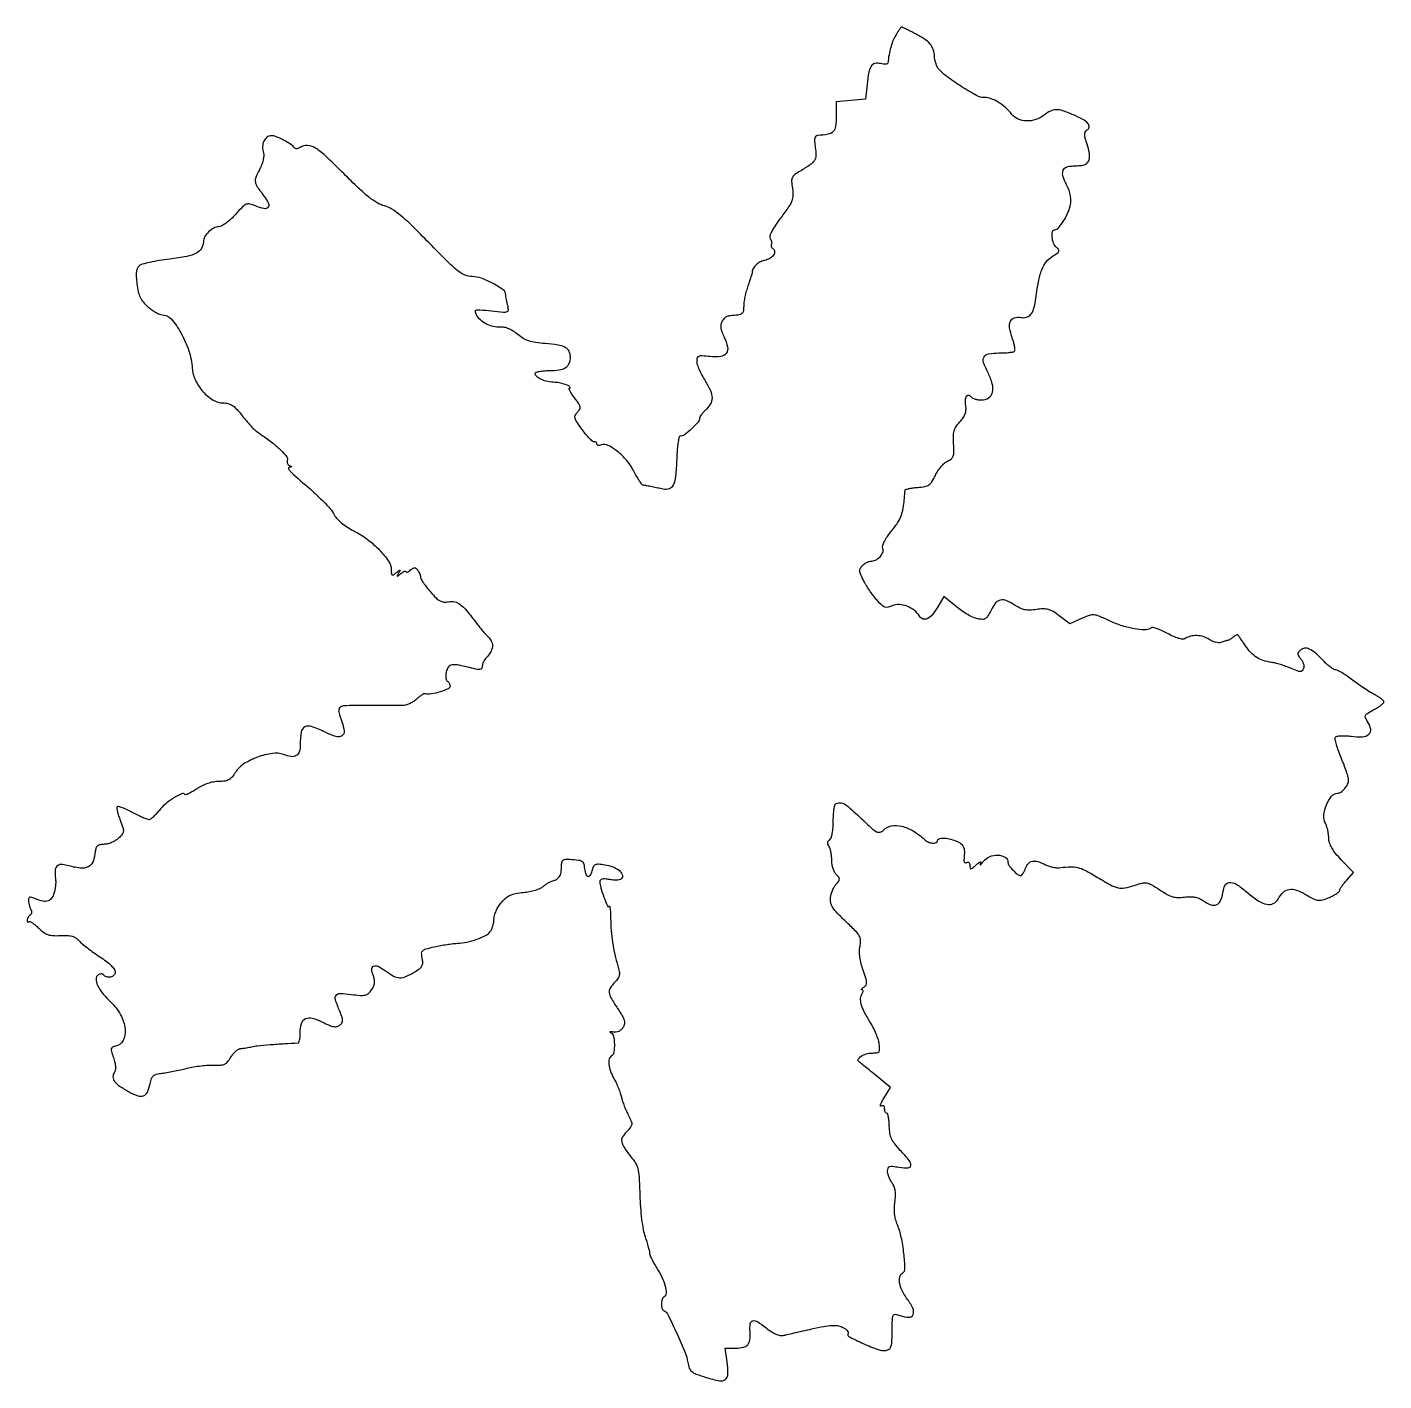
# Model space of a CAD drawing. Extents: x 0 to 462, y 1 to 462.
import ezdxf

# ---------------------------------------------------------------- set-up
doc = ezdxf.new("R2010")
doc.units = 0

msp = doc.modelspace()

# ---------------------------------------------------------------- linework, layer by layer
msp.add_lwpolyline([(295.776422, 459.198659, 0.036142), (294.829407, 457.29351, 0.027962), (294.071149, 455.102303, 0.025009), (293.491161, 452.593973, 0.017678), (293.082231, 449.730948, -0.290274), (292.88137, 449.478218, -0.066603), (292.321827, 449.364078, -0.049037), (291.531373, 449.387624, -0.029541), (290.609094, 449.561975, 0.113797), (288.708762, 449.59863, 0.199326), (287.431272, 448.7231, 0.10006), (286.60082, 446.625781, 0.018594), (286.017815, 442.5), (285.5, 437.5), (280.5, 437), (275.5, 436.5), (275.5, 431.834264, -0.029117), (275.286698, 428.174563, -0.161391), (274.464799, 426.412577, -0.161803), (272.754515, 425.492652, -0.029306), (269.122192, 425.076511, 0.187357), (268.515067, 424.801083, 0.149026), (268.18106, 424.157327, 0.069333), (268.129439, 422.992559, 0.016104), (268.376988, 421.043907, -0.039446), (268.597743, 418.280399, -0.142581), (268.110878, 416.602399, -0.102526), (266.697765, 415.145029, -0.015366), (263.237088, 412.947549, 0.025914), (261.35231, 411.694209, 0.128513), (260.562035, 410.709962, 0.122729), (260.335592, 409.441515, 0.02275), (260.605119, 407.06799, -0.043354), (260.779118, 404.65249, -0.090111), (260.415344, 402.805636, -0.058647), (259.310952, 400.741956, -0.010415), (256.727199, 397.193524, 0.012976), (254.79027, 394.504582, 0.032236), (253.55658, 392.41744, 0.043249), (252.924504, 390.848378, 0.215779), (253.043185, 389.930125, -0.045035), (253.325397, 389.365585, -0.048537), (253.493451, 388.7735, -0.054039), (253.531589, 388.241656, -0.130023), (253.417705, 387.866844, 0.132507), (253.320929, 387.542652, 0.100557), (253.385373, 387.175657, 0.087806), (253.602206, 386.821541, 0.073288), (253.940014, 386.537073, -0.234846), (254.539128, 385.572687, -0.183002), (254.208542, 384.366187, -0.110265), (252.897565, 383.212384, -0.071589), (251, 382.5, 0.076517), (249.417967, 381.888316, 0.070003), (248.03848, 380.814469, 0.076979), (247.122145, 379.519752, 0.143008), (246.896003, 378.263918, -0.105062), (246.87772, 378.087787, -0.00105), (246.484693, 376.881165, -0.003374), (246.018543, 375.49191, -0.002175), (245.460552, 373.888192, 0.01862), (244.901299, 372.09268, 0.014854), (244.429037, 370.12025, 0.015107), (244.100977, 368.265778, 0.036236), (244, 366.874273, -0.035629), (243.900045, 365.473338, -0.111878), (243.565171, 364.597732, -0.148934), (242.951988, 364.094748, -0.082405), (242, 363.875, 0.009723), (239.466392, 363.667121, 0.067082), (238.255541, 363.376863, 0.11167), (237.44656, 362.833262, 0.048532), (236.648084, 361.803873, 0.088598), (236.239277, 360.797952, 0.082968), (236.190742, 359.688556, 0.059008), (236.523922, 358.325388, 0.021847), (237.29712, 356.503123, -0.054853), (238.50368, 353.041387, -0.213288), (238.075365, 350.867068, -0.214756), (236.173612, 349.745286, -0.05558), (232.528818, 349.749641, 0.010739), (229.860478, 349.992494, 0.101829), (228.729443, 349.840399, 0.231097), (228.184869, 349.289853, 0.081612), (228, 348.164781, 0.082661), (228.183003, 347.065393, 0.020061), (228.85113, 345.342866, 0.020031), (229.788376, 343.40353, 0.018736), (230.897464, 341.500631, -0.035662), (232.682796, 338.184529, -0.10597), (233.22168, 335.673913, -0.134915), (232.632217, 333.526744, -0.074913), (230.900305, 331.409777, 0.023649), (230.172869, 330.686035, 0.027849), (229.558215, 329.933627, 0.028517), (229.119267, 329.252218, 0.12953), (229, 328.799558, -0.185436), (228.492538, 327.478312, -0.021066), (226.211356, 325.151694, -0.0197), (223.746407, 323.016924, -0.228106), (222.534697, 322.738564, 0.401432), (222.06714, 322.457821, 0.024687), (221.683787, 320.720714, 0.023205), (221.37551, 318.194653, 0.009739), (221.185279, 314.77426, -0.014665), (220.806014, 308.984203, -0.082555), (220.013441, 305.998517, -0.196744), (218.639556, 304.697766, -0.155086), (216.576761, 304.57009, 0.007052), (214.774073, 304.995602, 0.005378), (212.789466, 305.41226, 0.005228), (210.964201, 305.755212, 0.017824), (209.766846, 305.923489, -0.213124), (209.375865, 306.149403, -0.011087), (208.530378, 307.372837, -0.015957), (207.577772, 308.924392, -0.010773), (206.587131, 310.75, 0.055477), (204.20926, 314.328693, 0.049136), (201.012553, 317.461449, 0.052526), (197.798431, 319.531352, 0.21147), (195.5205, 319.64624, -0.055099), (194.938243, 319.493639, -0.0989), (194.446647, 319.518695, -0.146479), (194.124243, 319.711503, -0.187382), (194, 320.031385, 0.098236), (193.930516, 320.381631, 0.127565), (193.734423, 320.642032, 0.130677), (193.440563, 320.77035, 0.105794), (193.095907, 320.75, -0.25045), (192.585396, 320.864709, -0.019216), (191.520457, 321.85731, -0.022749), (190.289992, 323.214066, -0.015177), (189.002251, 324.87063, -0.009692), (187.168983, 327.487804, -0.081469), (186.571141, 328.79453, -0.177638), (186.654581, 329.772579, -0.087392), (187.380955, 330.809526, 0.063719), (188.152225, 331.807138, 0.183154), (188.296627, 332.655621, 0.101771), (187.858032, 333.703013, 0.013049), (186.423719, 335.688896, -0.014624), (185.511042, 336.960966, -0.02871), (184.875345, 338.031861, -0.038072), (184.548263, 338.800765, -0.507265), (184.699109, 339.015313, 0.651737), (184.857035, 339.392532, 0.109912), (183.939162, 340.011295, 0.033111), (181.645461, 340.740993, 0.059162), (179.684259, 340.984687, -0.052236), (177.352199, 341.241815, -0.053538), (175.144345, 341.97633, -0.061071), (173.509293, 342.979081, -0.228527), (173, 344.035184, -0.321897), (173.270078, 344.411225, -0.031697), (174.41, 344.716585, -0.030676), (175.960114, 344.930332, -0.018926), (177.8, 345, 0.035039), (181.206989, 345.239048, 0.106957), (183.369839, 346.03641, 0.152581), (184.571744, 347.45856, 0.10004), (185, 349.577555, 0.114945), (184.534031, 351.577694, 0.15682), (183.255497, 352.899188, 0.086455), (180.796004, 353.709691, 0.01922), (176.376505, 354.18625, -0.018473), (173.162992, 354.527911, -0.045115), (170.849426, 355.077025, -0.054347), (168.939666, 355.957018, -0.039804), (167.038841, 357.313864, 0.033417), (165.527444, 358.422102, 0.040487), (163.972713, 359.241338, 0.044994), (162.481324, 359.725826, 0.074181), (161.162336, 359.826375, -0.071755), (158.744272, 359.998976, -0.064813), (156.382036, 360.845147, -0.066592), (154.374288, 362.237671, -0.085208), (152.994342, 364.010573, -0.083401), (152.627252, 365.100099, -0.38732), (152.960483, 365.608172, -0.084758), (154.172547, 365.707952, -0.004292), (158.129632, 365.328662, 0.00447), (162.260267, 364.934225, 0.098854), (163.455307, 365.067187, 0.333266), (163.877498, 365.65914, 0.05947), (163.671864, 367.091007, -0.010796), (163.424114, 368.104072, -0.009918), (163.212636, 369.155861, -0.009969), (163.061375, 370.101293, -0.03193), (163.013655, 370.737455, 0.235951), (162.13457, 372.449101, 0.03321), (158.684419, 374.643608, 0.037264), (154.729297, 376.436612, 0.088009), (151.553366, 377, -0.099896), (149.192632, 377.476412, -0.066664), (146.807384, 378.87844, -0.029631), (143.472966, 381.825261, -0.003948), (136.864519, 388.506956, 0.005661), (131.009049, 394.386906, 0.021168), (127.136687, 397.879175, 0.033934), (124.206503, 399.9873, 0.073328), (121.664868, 401.090242, -0.068596), (119.214183, 402.126406, -0.033536), (116.416707, 404.056885, -0.022377), (112.85545, 407.154168, -0.00708), (107.820074, 412.083285, 0.008089), (101.51315, 418.232246, 0.053113), (98.004497, 420.901827, 0.125674), (95.439735, 421.679069, 0.15321), (93.026393, 421.037474, -0.048832), (92.42365, 420.734092, -0.065926), (91.83103, 420.59091, -0.082885), (91.33812, 420.620515, -0.180504), (91.026393, 420.825884, 0.08778), (89.715537, 422.083303, 0.026166), (87.324177, 423.507546, 0.02583), (84.810255, 424.670211, 0.095676), (83.102571, 425, 0.170301), (81.665907, 424.496054, 0.120235), (80.612484, 423.129574, 0.098806), (80.175308, 421.178725, 0.082892), (80.475659, 419.076691, -0.101726), (80.581282, 418.07038, -0.035776), (80.334817, 416.631977, -0.033077), (79.821413, 415.014488, -0.02964), (79.083146, 413.416318, 0.027509), (77.872886, 410.825431, 0.14128), (77.714175, 409.263958, 0.104629), (78.383995, 407.624694, 0.01182), (80.729216, 404.339963, -0.046364), (82.217702, 401.917732, -0.308565), (82.029856, 400.586995, -0.27255), (80.656282, 400.162402, -0.040103), (77.772547, 401.094214, 0.038876), (75.808515, 401.734161, 0.16125), (74.582197, 401.63279, 0.100514), (73.346955, 400.783033, 0.010511), (70.947034, 398.190534, -0.024016), (69.37955, 396.586408, -0.028289), (67.745152, 395.230969, -0.029057), (66.261499, 394.263786, -0.130637), (65.269118, 394, 0.126393), (63.558011, 393.560435, 0.067567), (61.792714, 392.252029, 0.067886), (60.44999, 390.530741, 0.132493), (60, 388.862389, -0.138955), (59.362547, 386.612947, -0.137022), (57.637165, 385.017912, -0.071715), (54.347585, 383.88884, -0.016511), (48.536627, 382.984289, 0.010064), (45.001616, 382.480603, 0.013163), (41.794921, 381.870589, 0.010734), (39.165034, 381.238771, 0.109302), (38.173005, 380.728619, 0.119025), (37.553891, 379.899052, 0.068858), (37.224086, 378.691904, 0.045622), (37.158978, 376.980303, 0.016183), (37.368491, 374.536479, 0.025161), (37.819233, 371.881967, 0.05766), (38.482734, 369.968016, 0.063812), (39.517753, 368.375573, 0.03733), (41.117621, 366.753221, 0.024101), (42.448964, 365.699416, 0.026127), (43.841197, 364.808759, 0.026859), (45.104376, 364.177914, 0.102727), (45.961195, 364, -0.218015), (49.020646, 362.599416, -0.049956), (52.371984, 357.82822, -0.048386), (55.067433, 351.7239, -0.063645), (56.2282, 345.752793, 0.09655), (57.295792, 341.69699, 0.070005), (59.899366, 337.805726, 0.073371), (63.309277, 334.96342, 0.137961), (66.734458, 334, -0.06131), (68.350287, 333.801119, -0.076992), (69.739082, 333.216213, -0.062125), (71.095335, 332.127545, -0.026029), (72.639294, 330.361036, 0.006326), (74.959357, 327.485431, 0.022926), (76.539229, 325.74603, 0.03009), (78.038444, 324.411314, 0.017914), (79.968295, 323, -0.019068), (83.501152, 320.403869, -0.027931), (86.38103, 317.838441, -0.026294), (88.410229, 315.592116, -0.268296), (88.599977, 314.399941, 0.093157), (88.504643, 313.877899, 0.094566), (88.606279, 313.359828, 0.097047), (88.88789, 312.926017, 0.104165), (89.306177, 312.643555, -0.01448), (89.866788, 312.39634, -0.324716), (89.946839, 312.249308, -0.342089), (89.831328, 312.134535, -0.015191), (89.232716, 312.078947, 0.398829), (89.003944, 311.833175, 0.13402), (89.150586, 311.31514, 0.055105), (89.756719, 310.521784, 0.022932), (90.732716, 309.589615, -0.003191), (97.125803, 303.948899, -0.013251), (100.869512, 300.420206, -0.02169), (103.215135, 297.877389, -0.056174), (104.599772, 295.807063, 0.071934), (105.53053, 294.505712, 0.031109), (107.101411, 293.059482, 0.028652), (109.07595, 291.636023, 0.025647), (111.272994, 290.389583, -0.045475), (115.805885, 287.575071, -0.039504), (119.990892, 283.863574, -0.040433), (123.095614, 280.067158, -0.152332), (124, 277.16758, 0.015962), (124.044131, 275.785535, 0.243606), (124.283111, 275.38843, 0.294681), (124.70835, 275.397783, 0.021598), (125.691958, 276.127555, -0.003749), (126.700662, 276.93331, -0.208724), (126.929138, 276.992861, -0.519526), (126.99206, 276.864556, -0.007537), (126.5, 276, 0.007537), (126.00794, 275.135444, 0.519526), (126.070862, 275.007139, 0.208724), (126.299338, 275.06669, 0.003749), (127.308042, 275.872445, -0.025192), (127.958045, 276.347502, -0.056456), (128.502987, 276.622923, -0.12017), (128.855104, 276.663946, -0.378569), (129, 276.5, 0.359491), (129.137659, 276.333279, 0.134192), (129.463013, 276.358189, 0.060887), (129.970592, 276.612727, 0.026574), (130.576215, 277.063253, -0.03121), (131.448336, 277.699562, -0.156052), (132.026082, 277.852214, -0.190605), (132.518034, 277.627794, -0.050531), (133.060903, 276.935698, -0.02715), (133.409776, 276.311823, -0.023647), (133.707009, 275.624776, -0.024346), (133.916255, 274.976783, -0.062209), (133.984687, 274.489071, 0.134981), (134.156052, 273.90086, 0.012839), (134.981274, 272.634409, 0.015659), (136.069433, 271.155969, 0.011717), (137.355821, 269.594932, 0.017938), (139.249441, 267.55633, 0.072161), (140.607137, 266.540584, 0.106142), (141.91196, 266.155827, 0.066131), (143.510398, 266.246739, -0.103589), (145.613178, 266.209815, -0.108007), (147.489372, 265.328419, -0.057306), (149.648043, 263.240043, -0.011129), (153, 258.967191, 0.008767), (154.087367, 257.567525, 0.007358), (155.287483, 256.121489, 0.007437), (156.423095, 254.832748, 0.020224), (157.276539, 253.965951, -0.115573), (158.236324, 252.526119, -0.12562), (158.417304, 250.855275, -0.10233), (157.761363, 249.035673, -0.057456), (156.305954, 247.178571, 0.050049), (155.806062, 246.559758, 0.037747), (155.383624, 245.793825, 0.038637), (155.094415, 245.004781, 0.06863), (155, 244.320163, -0.10467), (154.860022, 243.658826, -0.186255), (154.471879, 243.270725, -0.125683), (153.79127, 243.155995, -0.038155), (152.75, 243.323317, 0.007177), (147.062368, 244.602627, 0.076382), (144.700408, 244.731302, 0.213372), (143.449921, 244.017837, 0.110468), (142.715425, 242.336325, 0.031492), (142.571565, 241.225764, 0.045307), (142.596031, 240.235254, 0.054447), (142.766392, 239.48759, 0.226128), (143.082346, 239.166667, -0.1108), (143.433302, 238.942148, -0.067727), (143.730439, 238.547796, -0.06271), (143.931508, 238.051918, -0.065083), (144, 237.527958, -0.299181), (143.393685, 236.605364, -0.025473), (140.604953, 235.565085, -0.03119), (137.616584, 234.821897, -0.104909), (135.613045, 234.877335, 0.167963), (135.130946, 234.830861, 0.029584), (134.315437, 234.397894, 0.029172), (133.381007, 233.750971, 0.022581), (132.441166, 232.944729, -0.046115), (131.395148, 232.129512, -0.037438), (130.143553, 231.453839, -0.038795), (128.884866, 231.004876, -0.075593), (127.828121, 230.883698, 0.005239), (126.661085, 230.914338, 0.001914), (125.008886, 230.93407, 0.001897), (123.202083, 230.941877, 0.002269), (121.5, 230.935052, -0.000927), (119.563548, 230.922091, -0.000401), (116.985937, 230.911689, -0.000397), (114.244103, 230.905003, -0.000527), (111.75, 230.903531, 0.016177), (107.724393, 230.775124, 0.208632), (106.417589, 230.102079, 0.240649), (106.126552, 228.746703, 0.021547), (107.200652, 225.32165, -0.058041), (107.947307, 222.147401, -0.291511), (107.186487, 220.581318, -0.217318), (105.168535, 220.331272, -0.036906), (101.473743, 221.800494, 0.026868), (96.861743, 223.742434, 0.205855), (94.568552, 223.601845, 0.243363), (93.324333, 221.881249, 0.037176), (93, 217.525201, -0.068486), (92.672242, 215.143556, -0.19322), (91.66735, 213.836006, -0.171766), (89.939807, 213.497325, -0.052505), (87.322885, 214.169807, 0.125491), (83.500822, 214.579439, 0.052619), (78.447682, 213.299652, 0.052512), (73.730644, 210.97364, 0.115856), (70.93101, 208.126953, -0.035176), (69.769286, 206.488283, -0.095498), (68.679096, 205.582352, -0.093356), (67.315102, 205.135238, -0.032659), (65.246833, 205, 0.044648), (63.424411, 204.836941, 0.035511), (61.509658, 204.349117, 0.034358), (59.615214, 203.572289, 0.034767), (57.852834, 202.545967, -0.015752), (56.430569, 201.643651, -0.024575), (55.147226, 200.967838, -0.02153), (54.099733, 200.534185, -0.291579), (53.71363, 200.619703, 0.316068), (52.539267, 200.825081, 0.030914), (49.871792, 199.364578, 0.035465), (47.067133, 197.303951, 0.049446), (44.906581, 195.064365, -0.018733), (43.9113, 193.897226, -0.024334), (42.910846, 192.910309, -0.02326), (42.021874, 192.186393, -0.158278), (41.492043, 192.009074, -0.096377), (40.874109, 192.123537, -0.00882), (39.423823, 192.724707, -0.011144), (37.708688, 193.517302, -0.008503), (35.866723, 194.458013, 0.013834), (34.055849, 195.358633, 0.021274), (32.4379, 196.026174, 0.016923), (31.114661, 196.457238, 0.273122), (30.678092, 196.344758, 0.234617), (30.534907, 195.91911, 0.020974), (30.741005, 194.775727, 0.023846), (31.127708, 193.367301, 0.016243), (31.694468, 191.805579, -0.013153), (32.611048, 189.327778, -0.101831), (32.764252, 188.108934, -0.143226), (32.38821, 187.117233, -0.034624), (31.223953, 185.779509, -0.0562), (30.225209, 184.98317, -0.036835), (28.923295, 184.293423, -0.036873), (27.536714, 183.803176, -0.057005), (26.282104, 183.610675, 0.037634), (24.835746, 183.445667, 0.119689), (23.956378, 183.045482, 0.143249), (23.448497, 182.335451, 0.063337), (23.206021, 181.196991, -0.070397), (22.429616, 177.787619, -0.188169), (20.784383, 175.972927, -0.14859), (18.037276, 175.508925, -0.039566), (13.642666, 176.430845, 0.074602), (11.490833, 176.727391, 0.208414), (10.131483, 176.115567, 0.174262), (9.502654, 174.593856, 0.050824), (9.643512, 172.023912, -0.042767), (9.731345, 170.785992, -0.024807), (9.635546, 169.29707, -0.024659), (9.389562, 167.802882, -0.03773), (9.016949, 166.544579, -0.08918), (8.047524, 164.931761, -0.175278), (6.754478, 164.217512, -0.113094), (4.875046, 164.344744, -0.027081), (1.91387, 165.41551, 0.059039), (1.186827, 165.62708, 0.21058), (0.727967, 165.509984, 0.19623), (0.484287, 165.082714, 0.051123), (0.46121, 164.276525, 0.029411), (0.564889, 163.497696, 0.021981), (0.766671, 162.655295, 0.022385), (1.02818, 161.876148, 0.046281), (1.313652, 161.301517, -0.086078), (1.511149, 160.809682, -0.093922), (1.522884, 160.295413, -0.100297), (1.348791, 159.839004, -0.113709), (1.016312, 159.510081, 0.069426), (0.627514, 159.187749, 0.052614), (0.298542, 158.741103, 0.053397), (0.074993, 158.244529, 0.079243), (0, 157.774316, 0.050887), (0.039424, 157.387956, 0.15273), (0.166626, 157.158665, 0.259767), (0.352252, 157.110695, 0.133277), (0.567237, 157.233904, -0.318007), (0.947729, 157.299065, -0.031981), (1.79726, 156.823739, -0.030879), (2.834774, 156.058017, -0.019127), (3.958005, 155.041052, 0.034113), (5.634276, 153.61234, 0.077475), (7.104732, 152.841197, 0.070798), (8.822639, 152.516162, 0.024867), (11.338973, 152.526455, -0.022134), (13.679483, 152.548816, -0.059869), (15.318101, 152.293948, -0.0786), (16.579153, 151.71442, -0.064529), (17.698205, 150.739776, 0.037495), (18.731023, 149.737363, 0.010126), (20.51291, 148.31035, 0.010193), (22.607924, 146.767972, 0.010404), (24.75, 145.323074, -0.019289), (26.928662, 143.796489, -0.033746), (28.588296, 142.348978, -0.040477), (29.682935, 141.062965, -0.157348), (30, 140.080382, -0.197156), (29.56047, 139.009036, -0.145063), (28.424747, 138.382616, -0.13115), (27.038901, 138.444861, -0.155846), (25.973607, 139.197214, 0.158338), (25.677078, 139.404479, 0.085789), (25.231023, 139.460442, 0.070825), (24.706771, 139.360833, 0.056158), (24.184852, 139.114245, 0.270952), (23.473194, 137.773648, 0.098258), (23.998646, 135.598808, 0.062405), (25.706379, 132.860325, 0.033103), (28.431848, 129.925481, -0.078915), (31.806129, 125.551658, -0.097089), (33.356325, 120.645233, -0.140855), (32.69784, 116.748737, -0.244525), (30.137004, 114.826611, 0.0624), (29.075431, 114.511125, 0.247489), (28.665464, 113.995834, 0.119326), (28.711852, 113.081737, 0.011341), (29.401485, 110.935591, -0.024437), (29.898646, 109.23696, -0.048129), (30.094321, 107.845233, -0.061815), (30.002823, 106.703576, -0.090068), (29.626347, 105.769414, 0.154417), (29.236435, 104.28177, 0.155123), (29.774242, 102.843687, 0.079154), (31.469166, 101.273692, 0.019287), (34.727001, 99.27359, 0.043451), (37.690983, 97.931481, 0.177865), (39.63319, 97.958112, 0.198125), (40.967387, 99.218459, 0.055289), (41.867902, 102.008497, -0.035339), (42.363838, 103.78394, -0.124646), (43.018936, 104.760127, -0.122611), (44.066257, 105.315705, -0.033684), (45.918135, 105.645775, 0.014839), (47.569694, 105.876356, 0.00602), (49.804808, 106.28408, 0.005951), (52.199848, 106.7805, 0.007535), (54.400094, 107.2988, -0.01851), (56.652398, 107.777452, -0.013148), (59.207096, 108.15335, -0.013298), (61.667857, 108.383367, -0.027316), (63.602785, 108.406566, 0.024645), (65.905851, 108.421883, 0.095444), (67.284567, 108.768416, 0.111091), (68.323907, 109.571447, 0.039552), (69.409321, 111.115779, -0.038769), (70.186351, 112.225026, -0.041369), (71.11005, 113.175235, -0.045165), (72.037013, 113.846261, -0.123413), (72.806536, 114.076511, 0.018309), (73.5981, 114.141377, 0.009245), (74.590045, 114.277995, 0.009169), (75.610772, 114.457091, 0.013467), (76.5, 114.65497, -0.036986), (78.32011, 114.971072, -0.003672), (82.735327, 115.37252, -0.004964), (87.644643, 115.733533, -0.006036), (92.25, 115.970484, 0.301484), (92.541525, 116.180802, 0.035894), (92.779687, 116.983486, 0.033268), (92.945738, 118.080964, 0.020916), (93, 119.377555, -0.065771), (93.427473, 122.613192, -0.217106), (94.764253, 124.231935, -0.184249), (97.049069, 124.434724, -0.046859), (100.580567, 123.066865, 0.014464), (102.930518, 121.976984, 0.057284), (104.453504, 121.521024, 0.099714), (105.568536, 121.545917, 0.118458), (106.511313, 122.009389, 0.07804), (107.204053, 122.795557, 0.144721), (107.436375, 123.60623, 0.08268), (107.241314, 124.720287, 0.014366), (106.471977, 126.721311, -0.017922), (104.996982, 130.640688, -0.234193), (105.201693, 132.136693, -0.258853), (106.492056, 132.789108, -0.021461), (110.373648, 132.47252, 0.012044), (113.509714, 132.157196, 0.074162), (115.123691, 132.273488, 0.124666), (116.234458, 132.834976, 0.061), (117.302772, 134.021881, 0.044247), (117.991999, 135.218479, 0.077918), (118.305094, 136.312996, 0.0778), (118.268415, 137.451967, 0.043989), (117.891964, 138.784157, -0.064701), (117.346908, 141.06979, -0.331176), (117.971891, 142.12497, -0.222549), (119.496155, 142.061648, -0.039058), (121.996708, 140.502429, 0.033612), (124.775395, 138.727509, 0.113873), (126.833442, 138.14802, 0.114838), (128.927388, 138.53117, 0.034477), (131.822941, 140.033398, 0.02413), (133.599183, 141.237553, 0.103365), (134.438938, 142.193481, 0.132727), (134.716176, 143.275248, 0.050837), (134.537029, 144.831406, -0.047854), (134.336606, 146.485646, -0.215651), (134.706438, 147.36072, -0.119969), (135.773514, 147.953881, -0.011192), (138.714089, 148.692725, -0.009648), (140.766269, 149.118314, -0.007892), (142.975389, 149.496174, -0.007987), (145.018804, 149.779234, -0.02073), (146.5, 149.89831, 0.042176), (149.766032, 150.302295, 0.033979), (153.171199, 151.264169, 0.034449), (156.095758, 152.542603, 0.109642), (157.718197, 153.90747, 0.061474), (158.187925, 154.708795, 0.0306), (158.58789, 155.817469, 0.029825), (158.866626, 157.032988, 0.038491), (158.968197, 158.173275, -0.069615), (159.155969, 159.408149, -0.032606), (159.719228, 160.927132, -0.031518), (160.528559, 162.469265, -0.038316), (161.48024, 163.794147, -0.041716), (162.970481, 165.291884, -0.069109), (164.47224, 166.247117, -0.059582), (166.332573, 166.842009, -0.023675), (168.990371, 167.225053, 0.024733), (171.043595, 167.525399, 0.024851), (173.053818, 168.026715, 0.025614), (174.755827, 168.638961, 0.084366), (175.760131, 169.275426, -0.028007), (176.536289, 169.899477, -0.022944), (177.429538, 170.478737, -0.023534), (178.3023, 170.93574, -0.054944), (179, 171.171245, 0.087833), (180.345537, 171.725867, 0.115557), (181.271205, 172.671909, 0.09323), (181.805475, 174.097816, 0.041696), (181.984687, 176.100914, -0.039089), (182.101929, 177.492926, -0.174875), (182.494143, 178.196732, -0.1645), (183.261835, 178.512345, -0.033649), (184.75, 178.507438, -0.008703), (187.759978, 178.24195, -0.09633), (188.909842, 177.889468, -0.196437), (189.47448, 177.209982, -0.05762), (189.736277, 175.850919, 0.048065), (190.105672, 173.714889, 0.216396), (190.89586, 172.764306, 0.379395), (191.754627, 173.005842, 0.08155), (192.423077, 174.549535, -0.039608), (192.933699, 176.064571, -0.179817), (193.564739, 176.728393, -0.135557), (194.587032, 176.920135, -0.019205), (196.730607, 176.656291, -0.048866), (199.459348, 175.934682, -0.078302), (201.554472, 174.755957, -0.120183), (202.626109, 173.383189, -0.249273), (202.540344, 172.065278, -0.163341), (202.026067, 171.63788, -0.063191), (201.115003, 171.411678, -0.048433), (199.893615, 171.38681, -0.02726), (198.422019, 171.580607, 0.018893), (196.763919, 171.827243, 0.079657), (195.762705, 171.778047, 0.170358), (195.222201, 171.44996, 0.176506), (195.015056, 170.861291, 0.06937), (195.325137, 168.80374, 0.01844), (196.387129, 165.651655, 0.01157), (197.617042, 162.61639, 0.529563), (198.176292, 162.509626, -0.592213), (198.382074, 162.449571, -0.023486), (198.548763, 161.481609, -0.020547), (198.666114, 160.062118, -0.010408), (198.703026, 158.268744, 0.019911), (198.861894, 154.256979, 0.018103), (199.339927, 150.140097, 0.018084), (200.115265, 146.063835, 0.019747), (201.165174, 142.173778, -0.027322), (201.643639, 140.287939, -0.095919), (201.646864, 139.04091, -0.10521), (201.186232, 137.946278, -0.036572), (200.102707, 136.609327, 0.044752), (198.552829, 134.631773, 0.172092), (198.195398, 133.135295, 0.107543), (198.791202, 131.34132, 0.012528), (201.050094, 127.738088, -0.012733), (202.659071, 125.169209, -0.064896), (203.321256, 123.622364, -0.116896), (203.372004, 122.418693, -0.092171), (202.893575, 121.201194, -0.068148), (202.25268, 120.431487, -0.075115), (201.447676, 119.891992, -0.077149), (200.538483, 119.624152, -0.07777), (199.593481, 119.645638, 0.013147), (198.844685, 119.760085, 0.094823), (198.482148, 119.736957, 0.604567), (198.454851, 119.620623, 0.067561), (198.75, 119.427755, -0.235203), (199.64627, 118.284536, -0.042868), (199.970419, 115.53162, -0.043003), (199.819059, 112.753425, -0.222791), (199, 111.5, 0.194518), (198.206651, 110.418692, 0.089358), (198.081383, 108.644847, 0.064122), (198.630636, 106.358968, 0.036547), (199.834948, 103.780416, -0.018737), (200.588798, 102.305629, -0.012874), (201.336382, 100.582372, -0.012995), (201.971017, 98.883877, -0.025629), (202.369477, 97.5, 0.022301), (202.756775, 96.120435, 0.011628), (203.355155, 94.437114, 0.011541), (204.050585, 92.735047, 0.017276), (204.742588, 91.28592, -0.018117), (205.712211, 89.246624, -0.129931), (205.872888, 88.177619, -0.139955), (205.476787, 87.206628, -0.022193), (204.122382, 85.630269, 0.02522), (202.91462, 84.207257, 0.108111), (202.445673, 83.205816, 0.13107), (202.483839, 82.204434, 0.044514), (203.039285, 80.844349, 0.023097), (203.650781, 79.783431, 0.012169), (204.501418, 78.522264, 0.012082), (205.43697, 77.270679, 0.01821), (206.316709, 76.231445, -0.076208), (207.402877, 74.597826, -0.061325), (208.051419, 72.588076, -0.034137), (208.420277, 69.564765, -0.006939), (208.632376, 64.168053, 0.012261), (208.84054, 60.00206, 0.012733), (209.251394, 55.903591, 0.013197), (209.797836, 52.330811, 0.039247), (210.426077, 49.936608, -0.007852), (211.018607, 48.144774, -0.009245), (211.521379, 46.429768, -0.008297), (211.894125, 44.970498, -0.055569), (211.985447, 44.22856, 0.096201), (212.131537, 43.519741, 0.015669), (212.715009, 42.235341, 0.016768), (213.510077, 40.749298, 0.014071), (214.448626, 39.22856, -0.035996), (216.164135, 36.155328, -0.047134), (217.245183, 33.127834, -0.056183), (217.583836, 30.662651, -0.266422), (216.930829, 29.45725, 0.18345), (216.276274, 28.603966, 0.064873), (216.023781, 27.058314, 0.066499), (216.175616, 25.551721, 0.237897), (216.781142, 24.833333, -0.179476), (218.068248, 23.613667, -0.005842), (221.185069, 17.085527, -0.010462), (223.98468, 10.693776, -0.059771), (224.980189, 7.131538, 0.049311), (225.484106, 5.171545, 0.133909), (226.306101, 4.011398, 0.084839), (227.839161, 3.135935, 0.012613), (231.224034, 1.997789, 0.027005), (235.717114, 0.873714, 0.211746), (237.766227, 1.345249, 0.236619), (238.657403, 3.132289, 0.033543), (238.365013, 7.353592), (237.728152, 12), (241.305059, 12, 0.051582), (243.913671, 12.269835, 0.16478), (245.400663, 13.146633, 0.153116), (246.112092, 14.794615, 0.042752), (246.163845, 17.636856, -0.048537), (246.244011, 20.330508, -0.31316), (247.106678, 21.28728, -0.203652), (248.681865, 21.014118, -0.024501), (251.609966, 18.91261, 0.024928), (253.346981, 17.668192, 0.038599), (254.970138, 16.792698, 0.046306), (256.387296, 16.315275, 0.113931), (257.479091, 16.309253, 0.000596), (258.689143, 16.583101, 0.000084), (261.185647, 17.151656, 0.000096), (264.140342, 17.825675, 0.000081), (267.259282, 18.538323, -0.009064), (271.326713, 19.391111, -0.032278), (273.966419, 19.720147, -0.0507), (275.905717, 19.638967, -0.071214), (277.56567, 19.152032, -0.036574), (278.50023, 18.640701, -0.059018), (279.197986, 18.062872, -0.082592), (279.572407, 17.511367, -0.251403), (279.545701, 17.073946, 0.435708), (279.86157, 15.924748, 0.013617), (284.744104, 13.545005, 0.018989), (289.768699, 11.489547, 0.123759), (292.462062, 11.208238, 0.11325), (293.528285, 11.619014, 0.158899), (294.151123, 12.417639, 0.073247), (294.457345, 13.920864, 0.011054), (294.557821, 17, -0.00418), (294.647997, 21.777757, -0.097119), (294.944424, 23.098003, -0.330601), (295.657643, 23.504213, -0.058366), (297.25, 23.11883, 0.074183), (300.269425, 22.488008, 0.326752), (301.70785, 23.417658, 0.211436), (301.595945, 25.595585, 0.041915), (299.5, 29, -0.047464), (297.916611, 31.636855, -0.071534), (297.117856, 34.190997, -0.096663), (297.185448, 36.272724, -0.200638), (298.114484, 37.570755, 0.269886), (298.921178, 39.083114, 0.017346), (298.547806, 44.267753, 0.025157), (297.685006, 49.722201, 0.047911), (296.361397, 53.957019, -0.037157), (295.754192, 55.762657, -0.034844), (295.404833, 57.677489, -0.033792), (295.318205, 59.679359, -0.030537), (295.494942, 61.744627, 0.024941), (295.697599, 63.837063, 0.047552), (295.61599, 65.523503, 0.057123), (295.242083, 66.94329, 0.059917), (294.560467, 68.217133, -0.034679), (293.963097, 69.209907, -0.027845), (293.458387, 70.350255, -0.028644), (293.110078, 71.461552, -0.061692), (293, 72.350314, -0.090453), (293.178896, 73.331113, -0.2298), (293.690924, 73.816028, -0.103832), (294.72939, 73.919728, -0.012793), (297, 73.615991, 0.04406), (300.030473, 73.401987, 0.392151), (300.913021, 74.24926, 0.189706), (300.361164, 75.933634, 0.016748), (297.334872, 79.34908, -0.022704), (295.438924, 81.540856, -0.060571), (294.366058, 83.30353, -0.067474), (293.810858, 85.157119, -0.033769), (293.593545, 87.59883, 0.016015), (293.503579, 89.285783, 0.026024), (293.307166, 90.706876, 0.023918), (293.048717, 91.775924, 0.332896), (292.75, 91.99975, -0.197115), (292.463483, 92.117381, -0.086125), (292.220312, 92.457888, -0.066069), (292.055186, 92.962278, -0.046141), (292, 93.559017, 0.0667), (291.920554, 94.151911, 0.176742), (291.677051, 94.495695, 0.203246), (291.296737, 94.574223, 0.089277), (290.809017, 94.381966, -0.512004), (290.59141, 94.472137, -0.144916), (290.616134, 94.911007, -0.038596), (291.055178, 95.890834, -0.013791), (291.824839, 97.216584), (294.031644, 100.787269), (288.765822, 105.095367, 0.000597), (286.722965, 106.762608, 0.000913), (284.946471, 108.203545, 0.000309), (283.407711, 109.445436, 0.024909), (283.158336, 109.62673, -0.406143), (282.988114, 110.386487, -0.109182), (283.937187, 111.367845, -0.067461), (285.683956, 112.211415, -0.078959), (287.5, 112.5, 0.026637), (289.234841, 112.592489, 0.18604), (289.975968, 112.973066, 0.184802), (290.272697, 113.754173, 0.026228), (290.176792, 115.5, 0.052681), (289.859727, 116.968929, 0.018894), (289.113229, 118.978742, 0.0185), (288.122285, 121.137087, 0.020848), (287.01002, 123.129759, -0.018137), (285.05942, 126.580262, -0.051782), (284.051185, 129.143312, -0.0798), (283.827278, 131.133286, -0.128957), (284.333975, 132.75, 0.046142), (284.576886, 133.230587, 0.099198), (284.650068, 133.637311, 0.174935), (284.548162, 133.903127, 0.21299), (284.309017, 134.015313, -0.28119), (284.154532, 134.113713, -0.2727), (284.168819, 134.298822, -0.075834), (284.455497, 134.599925, -0.023659), (284.967814, 134.958946, 0.118658), (285.658365, 135.670179, 0.146342), (285.880541, 136.563302, 0.065216), (285.629518, 137.966233, 0.009474), (284.697985, 140.719488, -0.023467), (283.99694, 142.999726, -0.029954), (283.578618, 145.157914, -0.033164), (283.449604, 147.131948, -0.049128), (283.621247, 148.856236, 0.060182), (283.779236, 150.899274, 0.11995), (283.330917, 152.447836, 0.065521), (282.016953, 154.171197, 0.008955), (278.76295, 157.330381, -0.011267), (275.849616, 160.185102, -0.049657), (274.351126, 162.061853, -0.085012), (273.670809, 163.649025, -0.087049), (273.565242, 165.358681, -0.040989), (273.805691, 166.58301, -0.029554), (274.263489, 167.898287, -0.030055), (274.852572, 169.105031, -0.055392), (275.490794, 169.989827, 0.025794), (276.360271, 171.056308, 0.155064), (276.585702, 171.725934, 0.169802), (276.372846, 172.369676, 0.032428), (275.547426, 173.309717, -0.081647), (274.952331, 174.138957, -0.037256), (274.450058, 175.378256, -0.035611), (274.104671, 176.793384, -0.040919), (273.984687, 178.178571, 0.024645), (273.910263, 179.558292, 0.022969), (273.700127, 180.957202, 0.023632), (273.397489, 182.181767, 0.068698), (273.037474, 182.973607, -0.058089), (272.70743, 183.660615, -0.113253), (272.643294, 184.261933, -0.131727), (272.847243, 184.770733, -0.093774), (273.302786, 185.1872, 0.180492), (273.791935, 185.817406, 0.029907), (274.168257, 187.334745, 0.028035), (274.424078, 189.334133, 0.017344), (274.510585, 191.701937, -0.040619), (274.903986, 196.429366, -0.344337), (276.372689, 197.779438, -0.195865), (278.874128, 196.987145, -0.017053), (283.956457, 192.460123, 0.005577), (287.653238, 189.011912, 0.064071), (289.277971, 187.872718, 0.194656), (290.427213, 187.758533, 0.125637), (291.592957, 188.4501, -0.152001), (294.280782, 189.862095, -0.102242), (297.773272, 189.786074, -0.080313), (301.685013, 188.197206, -0.053352), (305.540163, 185.25, 0.089283), (306.797493, 184.424049, 0.077647), (308.326985, 184.036536, 0.107928), (309.540213, 184.185125, 0.318649), (310, 184.833333, -0.326764), (310.486892, 185.498804, -0.078488), (311.922835, 185.71705, -0.054135), (313.965066, 185.483249, -0.034833), (316.25, 184.796944, -0.063951), (317.883689, 183.927328, -0.133088), (318.794314, 182.822397, -0.103307), (319.152617, 181.210933, -0.029562), (319.033778, 178.640689, 0.045395), (319.023352, 177.925787, 0.141643), (319.190139, 177.479382, 0.242663), (319.501743, 177.326665, 0.134082), (319.918623, 177.449706, -0.134546), (320.337909, 177.573043, -0.199386), (320.689754, 177.434545, -0.140644), (320.923653, 177.0286, -0.060893), (321, 176.404029, 0.038063), (321.070484, 175.47948, 0.395454), (321.344643, 175.264298, 0.151156), (321.845364, 175.468805, 0.008059), (323.171894, 176.595012, -0.010907), (324.146844, 177.413223, -0.10152), (324.633113, 177.662714, -0.547687), (324.789606, 177.522545, -0.071317), (324.625582, 177, 0.071122), (324.517234, 176.655294, 0.684718), (324.608408, 176.601562, 0.057344), (324.965454, 176.956768, 0.008852), (325.57566, 177.75, -0.137641), (327.698764, 179.3951, -0.102767), (330.626138, 179.930337, -0.130167), (333.051757, 179.225343, -0.263096), (334, 177.547999, 0.158116), (334.369845, 176.407698, 0.034084), (335.716824, 174.793529, 0.033687), (337.264497, 173.380658, 0.169739), (338.353492, 173, 0.217252), (338.680511, 173.14913, 0.033184), (339.124258, 173.734375, 0.032034), (339.585178, 174.542471, 0.02275), (340, 175.5, -0.091333), (340.990812, 177.13256, -0.170932), (342.327161, 177.870545, -0.122074), (344.175796, 177.727964, -0.036747), (346.79966, 176.63902, 0.040941), (348.016541, 176.145901, 0.029357), (349.44115, 175.790509, 0.029834), (350.847513, 175.612179, 0.054737), (352, 175.661635, -0.028846), (355.297871, 175.974461, -0.070251), (357.721541, 175.72302, -0.059343), (360.215714, 174.777961, -0.016117), (363.897603, 172.704088, 0.009519), (368.890945, 169.80408, 0.068752), (371.477134, 168.801473, 0.105426), (373.761635, 168.750121, 0.036063), (376.980965, 169.605486, -0.021214), (379.670167, 170.406131, -0.105604), (381.235879, 170.463333, -0.089903), (382.80711, 169.884023, -0.013117), (385.703376, 168.073086, 0.019714), (388.200777, 166.556994, 0.055482), (390.083899, 165.771175, 0.066645), (391.887805, 165.495987, 0.039335), (394.066589, 165.627615, -0.030688), (395.920209, 165.771771, -0.046357), (397.53339, 165.648298, -0.052279), (398.942583, 165.252975, -0.058328), (400.184198, 164.583536, 0.057601), (403.061693, 163.026698, 0.209607), (405.091522, 163.092424, 0.197208), (406.499825, 164.647914, 0.050852), (407.337004, 168, -0.135103), (408.212592, 170.005184, -0.255676), (409.797202, 170.656328, -0.123886), (412.225201, 169.750011, -0.029512), (415.651661, 167.075418, 0.035808), (419.178712, 164.393017, 0.094865), (422.09772, 163.195014, 0.157644), (424.355939, 163.449972, 0.165039), (425.987735, 164.977082, -0.076617), (427.696994, 167.252152, -0.153558), (429.682317, 168.257618, -0.128111), (432.147014, 168.03327, -0.046154), (435.36073, 166.528749, 0.013907), (438.092527, 165.028271, 0.08695), (439.609446, 164.557365, 0.105948), (441.061388, 164.678984, 0.025281), (443.354514, 165.503659, 0.020409), (444.750889, 166.155238, 0.028979), (445.929138, 166.854079, 0.028609), (446.792339, 167.510953, 0.219189), (447, 167.961898, -0.129521), (447.134037, 168.470649, -0.019953), (447.68941, 169.366168, -0.021144), (448.448314, 170.391222, -0.016959), (449.346927, 171.429333), (451.693855, 173.961709), (447.503247, 178.33527, -0.019962), (445.569366, 180.521966, -0.040849), (444.272794, 182.406827, -0.052108), (443.511971, 184.125376, -0.071177), (443.224981, 185.791861, 0.026645), (443.11692, 187.111544, 0.020803), (442.864235, 188.527635, 0.021236), (442.516988, 189.829582, 0.047106), (442.120003, 190.775773, -0.149855), (441.583383, 193.508499, -0.069693), (442.46071, 197.051267, -0.073194), (444.193686, 200.022303, -0.227988), (446.226416, 201, 0.160075), (447.386752, 201.381251, 0.058445), (448.665622, 202.576643, 0.057694), (449.670055, 204.086222, 0.118512), (450, 205.458704, 0.071059), (449.864642, 206.406325, 0.009284), (449.256385, 208.356555, 0.010648), (448.437838, 210.654525, 0.008726), (447.468546, 213.074731, -0.013394), (446.542855, 215.450091, -0.019038), (445.858623, 217.610322, -0.015363), (445.42522, 219.397226, -0.192527), (445.542765, 220.069196, -0.208097), (446.058619, 220.427348, -0.032553), (447.315507, 220.593539, -0.030444), (448.956873, 220.602585, -0.019134), (450.867602, 220.423175, 0.044543), (454.673811, 220.259949, 0.164256), (456.885932, 221.122466, 0.263929), (457.520315, 222.821612, 0.10571), (456.592028, 225.219203, -0.032459), (455.756927, 226.694304, -0.223464), (455.748376, 227.505219, -0.150153), (456.382137, 228.217346, -0.012871), (458.525125, 229.443597, 0.016998), (459.856222, 230.219921, 0.024119), (460.979256, 231.005183, 0.021789), (461.816972, 231.713666, 0.209282), (462, 232.13179, 0.203238), (461.827093, 232.539601, 0.026196), (461.095991, 233.176172, 0.02717), (460.101245, 233.870948, 0.019529), (458.922521, 234.540066, -0.019569), (457.431078, 235.386861, -0.007541), (455.427436, 236.672823, -0.007453), (453.293958, 238.134247, -0.00912), (451.345925, 239.565746, 0.012239), (449.532608, 240.880914, 0.015875), (447.805256, 241.991188, 0.013577), (446.326962, 242.822687, 0.121902), (445.610495, 243, -0.136634), (444.956737, 243.182049, -0.023392), (443.874579, 243.906529, -0.023987), (442.652231, 244.9045, -0.019372), (441.437091, 246.086056, 0.019587), (438.648955, 248.794797, 0.072901), (436.615358, 250.145362, 0.136831), (434.999959, 250.420535, 0.161051), (433.590578, 249.786729, 0.045486), (432.898925, 249.026069, 0.173815), (432.710782, 248.42387, 0.144413), (432.933486, 247.769882, 0.02834), (433.714747, 246.787245, -0.05886), (434.25455, 246.016227, -0.054204), (434.617907, 245.119329, -0.057939), (434.761033, 244.23729, -0.103245), (434.643891, 243.514378, -0.096061), (434.159787, 242.738679, -0.212657), (433.531373, 242.471323, -0.088492), (432.504669, 242.672344, -0.009695), (430.27261, 243.58792, 0.015758), (428.624155, 244.240872, 0.012158), (426.78941, 244.851561, 0.012334), (425.046036, 245.338435, 0.028576), (423.712616, 245.59561, -0.043039), (420.952205, 246.211203, -0.066226), (418.738671, 247.247082, -0.063362), (416.80622, 248.863285, -0.035857), (414.893381, 251.247966, 0.000553), (414.011279, 252.522333, 0.000772), (413.219323, 253.660012, 0.000463), (412.549677, 254.616941, 0.010144), (412.348004, 254.892501, 0.279399), (412.146007, 254.971735, 0.057229), (411.762074, 254.859074, 0.045042), (411.284139, 254.604283, 0.028237), (410.774166, 254.227538, -0.02083), (410.232064, 253.814513, -0.020782), (409.657057, 253.447688, -0.021153), (409.129369, 253.170278, -0.072846), (408.760498, 253.05768, 0.028722), (408.376492, 252.976531, 0.008234), (407.792248, 252.807165, 0.008258), (407.138278, 252.59397, 0.008689), (406.502777, 252.362692, -0.112498), (405.743911, 252.25393, -0.043966), (404.694275, 252.433651, -0.040681), (403.549365, 252.837065, -0.040009), (402.478141, 253.422366, 0.070107), (400.495947, 254.355677, 0.068174), (398.313827, 254.716638, 0.069433), (396.151772, 254.475991, 0.077756), (394.227503, 253.651758, -0.175534), (393.426963, 253.47915, -0.039422), (392.041887, 253.780118, -0.033872), (390.318273, 254.429853, -0.020366), (388.367546, 255.418139, 0.020068), (386.530144, 256.350384, 0.027461), (384.803897, 257.028859, 0.026764), (383.368904, 257.41993, 0.193908), (382.677942, 257.300957, -0.14066), (380.524502, 256.695486, -0.040807), (377.053155, 256.998143, -0.037021), (372.972756, 258.0077, -0.030121), (368.784443, 259.66494, 0.008961), (365.041989, 261.332092, 0.078319), (363.283916, 261.771351, 0.106143), (361.688706, 261.574191, 0.022296), (359.061786, 260.527862), (355.054686, 258.720911), (351.458697, 261.463705, 0.024956), (349.370154, 262.897777, 0.07117), (347.756574, 263.598512, 0.074305), (346.051501, 263.802832, 0.028981), (343.681355, 263.596057, -0.027707), (341.478381, 263.398211, -0.056406), (339.74827, 263.534343, -0.06108), (338.182067, 264.041612, -0.038247), (336.5, 264.986218, 0.042938), (333.579486, 266.590505, 0.152253), (331.480876, 266.831446, 0.175277), (329.797219, 265.833836, 0.061049), (328.260317, 263.419701, -0.021502), (327.195091, 261.412798, -0.117173), (326.349909, 260.531087, -0.150575), (325.307664, 260.237738, -0.04324), (323.622382, 260.425524, -0.058844), (322.205996, 260.886972, -0.020774), (320.303415, 261.863117, -0.020287), (318.282378, 263.119404, -0.022441), (316.439098, 264.496392), (312.186424, 267.981139), (310.112871, 264.466729, -0.038844), (308.284937, 261.855214, -0.105794), (306.5279, 260.458469, -0.198922), (305.019681, 260.355556, -0.186106), (303.826507, 261.34553, 0.100462), (302.143491, 263.301793, 0.073824), (299.644032, 264.708788, 0.076068), (296.927269, 265.297747, 0.122905), (294.613172, 264.869611, -0.047799), (293.154487, 264.36671, -0.143082), (292.111399, 264.416565, -0.106558), (291.078031, 265.042065, -0.020456), (289.538926, 266.618979, -0.020676), (288.401516, 267.994258, -0.011331), (287.118396, 269.765203, -0.011277), (285.894935, 271.625321, -0.017645), (284.936605, 273.283841, -0.01348), (283.85049, 275.466637, -0.082989), (283.51786, 276.672485, -0.147768), (283.693347, 277.585671, -0.075677), (284.390983, 278.533841, -0.03885), (285.049506, 279.097274, -0.034259), (285.814628, 279.578658, -0.035851), (286.567827, 279.916302, -0.081603), (287.178571, 280.031803, 0.109923), (288.881419, 280.453992, 0.084688), (290.43135, 281.586378, 0.094594), (291.3878, 283.039177, 0.192321), (291.406085, 284.384143, -0.16037), (291.358817, 285.360477, -0.048294), (291.897956, 286.766453, -0.037295), (292.93011, 288.499182, -0.018672), (294.472429, 290.531658, 0.027309), (296.620588, 293.466375, 0.06523), (297.785403, 295.896377, 0.050073), (298.448979, 298.911184, 0.011029), (298.949723, 304.192502, -0.305912), (299.175332, 304.479494, -0.020567), (300.233105, 304.771909, -0.023947), (301.616236, 305.024592, -0.015139), (303.248081, 305.192502, 0.026133), (305.702357, 305.499682, 0.105313), (307.093285, 306.065943, 0.10693), (308.121619, 307.145132, 0.027368), (309.270952, 309.28186, -0.035871), (310.12648, 310.809579, -0.03137), (311.22737, 312.273093, -0.032673), (312.395126, 313.470254, -0.076393), (313.438838, 314.154086, 0.061856), (314.723658, 314.943728, 0.141632), (315.373258, 315.863787, 0.087331), (315.600817, 317.281462, 0.01462), (315.478374, 320.043543, -0.021456), (315.397447, 322.68443, -0.066359), (315.654385, 324.44651, -0.078615), (316.333756, 325.911471, -0.039089), (317.606784, 327.520721, 0.03507), (318.746296, 328.937668, 0.064748), (319.424942, 330.248027, 0.071939), (319.703886, 331.590118, 0.054457), (319.632347, 333.094757, -0.051986), (319.531254, 335.020822, -0.129441), (319.956723, 336.354147, -0.334788), (320.688958, 336.628374, -0.184409), (321.489919, 336.016312, 0.144618), (321.927655, 335.624592, 0.041), (322.791842, 335.298542, 0.037635), (323.875398, 335.074842, 0.0321), (325.039965, 335, 0.148037), (327.410274, 335.717512, 0.190069), (328.699148, 337.572415, 0.124207), (328.653378, 340.516283, 0.05185), (327.221291, 344.249433, -0.033466), (325.717617, 347.776425, -0.213049), (325.876541, 349.670054, -0.231523), (327.370027, 350.718816, -0.039317), (330.940322, 351, 0.011602), (332.793756, 351.043013, 0.016048), (334.451736, 351.173433, 0.012586), (335.803213, 351.358051, 0.157396), (336.257076, 351.590409, 0.221538), (336.415895, 352.026354, 0.021895), (336.267033, 353.161003, 0.024353), (335.949746, 354.560596, 0.016891), (335.461887, 356.108024, -0.041561), (334.562909, 359.541051, -0.142452), (334.813395, 361.809764, -0.228231), (336.110421, 362.968295, -0.114897), (338.353558, 363.083902, 0.110347), (340.252389, 363.164663, 0.148024), (341.707184, 364.069113, 0.106732), (342.72961, 365.905584, 0.041052), (343.350858, 368.774084, -0.013074), (344.380642, 375.263729, -0.045531), (345.529905, 379.344575, -0.072239), (347.042385, 382.050173, -0.092877), (349.159025, 383.950514, 0.014938), (350.761028, 384.99154, 0.135909), (351.289054, 385.625469, 0.267439), (351.230232, 386.221919, 0.064369), (350.526736, 386.977811, -0.130704), (349.533864, 388.374055, -0.065029), (349.038904, 390.503997, -0.077886), (349.145094, 392.364819, -0.353268), (349.931906, 393, 0.225148), (351.245853, 393.623259, 0.033056), (353.002123, 396.089131, 0.036789), (354.536352, 399.041467, 0.06243), (355.307477, 401.71293, 0.050508), (355.395494, 403.300484, 0.040601), (355.179271, 404.997872, 0.038088), (354.668807, 406.746687, 0.032979), (353.878641, 408.487614, -0.04521), (352.790234, 411.050157, -0.133264), (352.702356, 412.945874, -0.204714), (353.559404, 414.140069, -0.123819), (355.25, 414.659463, 0.000863), (356.065739, 414.703077, 0.00045), (357.082657, 414.760124, 0.000447), (358.12624, 414.820543, 0.000683), (359.031385, 414.875, 0.140937), (360.70203, 415.468764, 0.174598), (361.633009, 416.819204, 0.107523), (361.729522, 419.029697, 0.037063), (360.950226, 422.150818, -0.012839), (360.297955, 424.312157, -0.066569), (360.131114, 425.545302, -0.132378), (360.347058, 426.351575, -0.123702), (360.94282, 426.964661, 0.225771), (361.606662, 427.993254, 0.219693), (361.236822, 429.17425, 0.084963), (359.493442, 430.542094, 0.022703), (356.306929, 432.08276, 0.018327), (352.612924, 433.508348, 0.085182), (350.36552, 433.874969, 0.116388), (348.484156, 433.414606, 0.048739), (346.272871, 432, -0.085939), (343.476118, 430.490021, -0.08765), (340.353984, 430.022152, -0.094834), (337.465339, 430.653586, -0.123977), (335.32258, 432.285918, 0.040619), (333.132002, 434.617205, 0.047105), (330.692737, 436.437792, 0.052109), (328.222008, 437.609753, 0.084899), (325.940285, 438, -0.127227), (323.323754, 438.676738, -0.015032), (318.116341, 441.771725, -0.018251), (313.071418, 445.243992, -0.066025), (310.281803, 447.95531, -0.059422), (309.809947, 448.726539, -0.030876), (309.402768, 449.780622, -0.030203), (309.113652, 450.929602, -0.040193), (309, 452, 0.077066), (308.578456, 454.326271, 0.09382), (307.47984, 456.244216, 0.071055), (305.490635, 457.994685, 0.027014), (302.286454, 459.853862, 0.002912), (300.650764, 460.676359, 0.004436), (299.220174, 461.369572, 0.0017), (297.986135, 461.948952, 0.10932), (297.755446, 462, 0.236437), (297.571619, 461.907926, 0.006764), (297.040362, 461.177106, 0.012351), (296.434087, 460.272292, 0.00802)], format="xyb", close=True)

doc.saveas('drawing.dxf')
